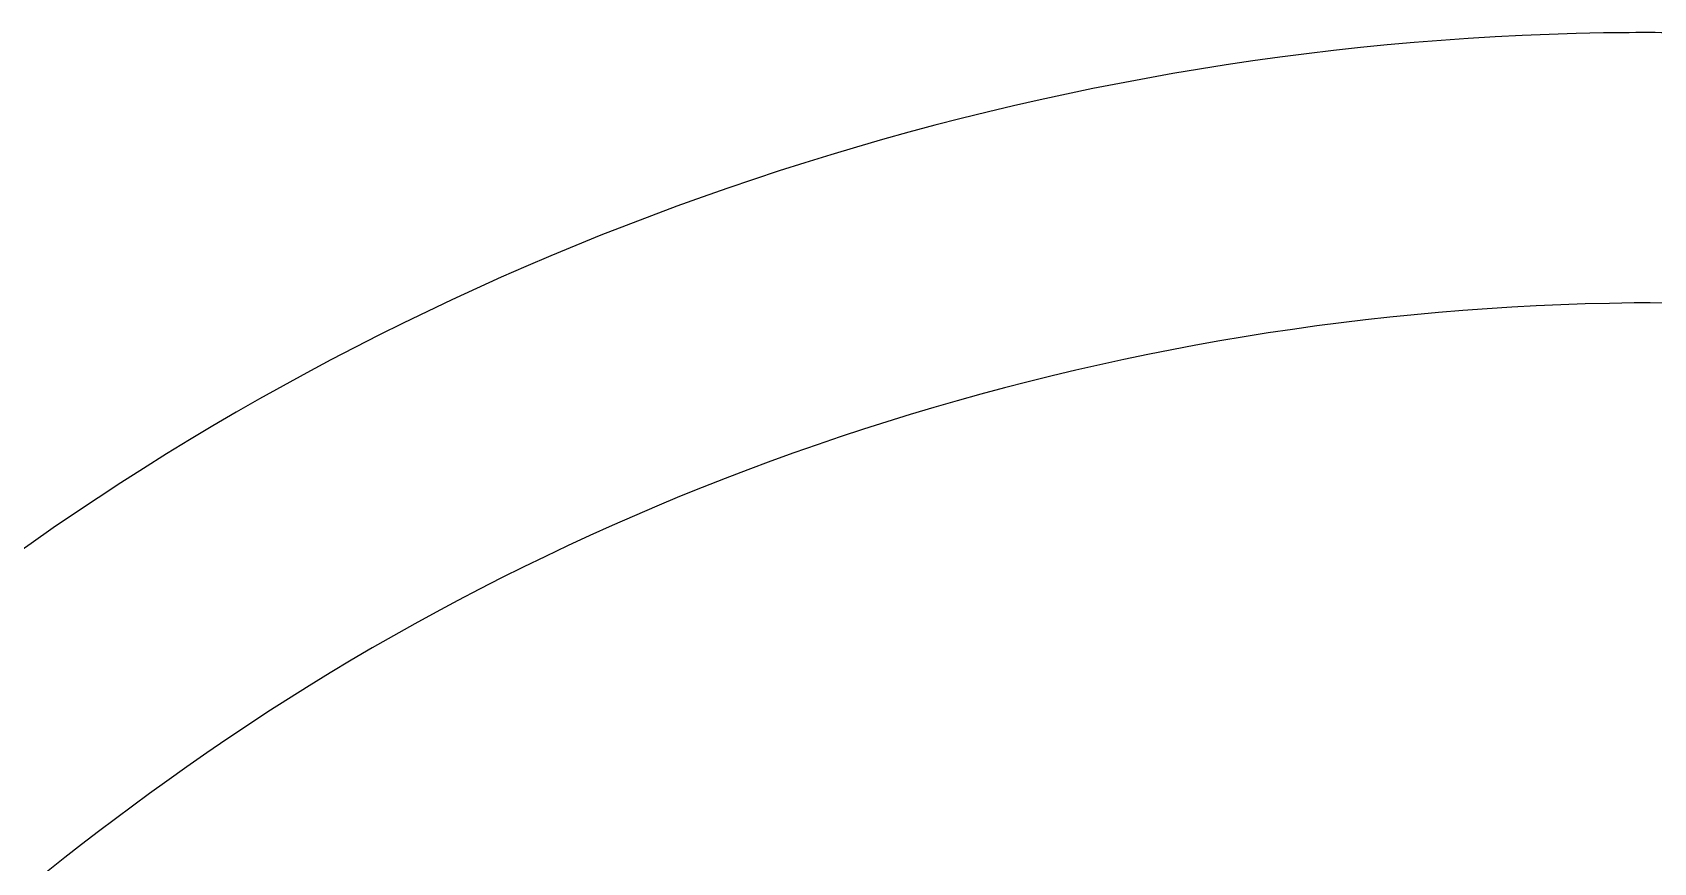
# Model space of a CAD drawing. Extents: x -3 to 431, y -1 to 430.
# Drawn here: x 91.9 to 215.1, y 366.8 to 429.9 of the extents above; entities that cross this region are included whole.
import ezdxf

# ---------------------------------------------------------------- set-up
doc = ezdxf.new("R2010")
doc.units = 0
doc.layers.add('Copie_de_Calque_1', color=7, linetype='CONTINUOUS')

msp = doc.modelspace()

# ---------------------------------------------------------------- linework, layer by layer
at = {"layer": 'Copie_de_Calque_1', "color": 7}
msp.add_lwpolyline([(211.24728, 429.8203)], close=True, dxfattribs=at)
for points in [[(211.24728, 429.8203), (167.38031, 429.08507), (123.79095, 414.60283), (88.41108, 388.61405)], [(219.11373, 429.79512), (216.49206, 429.84899), (213.86924, 429.85925), (211.24728, 429.8203)], [(213.58748, 409.2948), (173.88449, 408.89403), (134.28289, 396.2291), (102.06552, 372.94581)], [(289.85866, 394.27463), (265.77144, 404.28628), (239.67414, 409.44178), (213.58748, 409.2948)], [(102.06552, 372.94581), (74.02965, 352.95084), (51.41204, 325.80552), (37.69577, 293.9087)]]:
    msp.add_open_spline(points, degree=3, dxfattribs=at)

doc.saveas('drawing.dxf')
